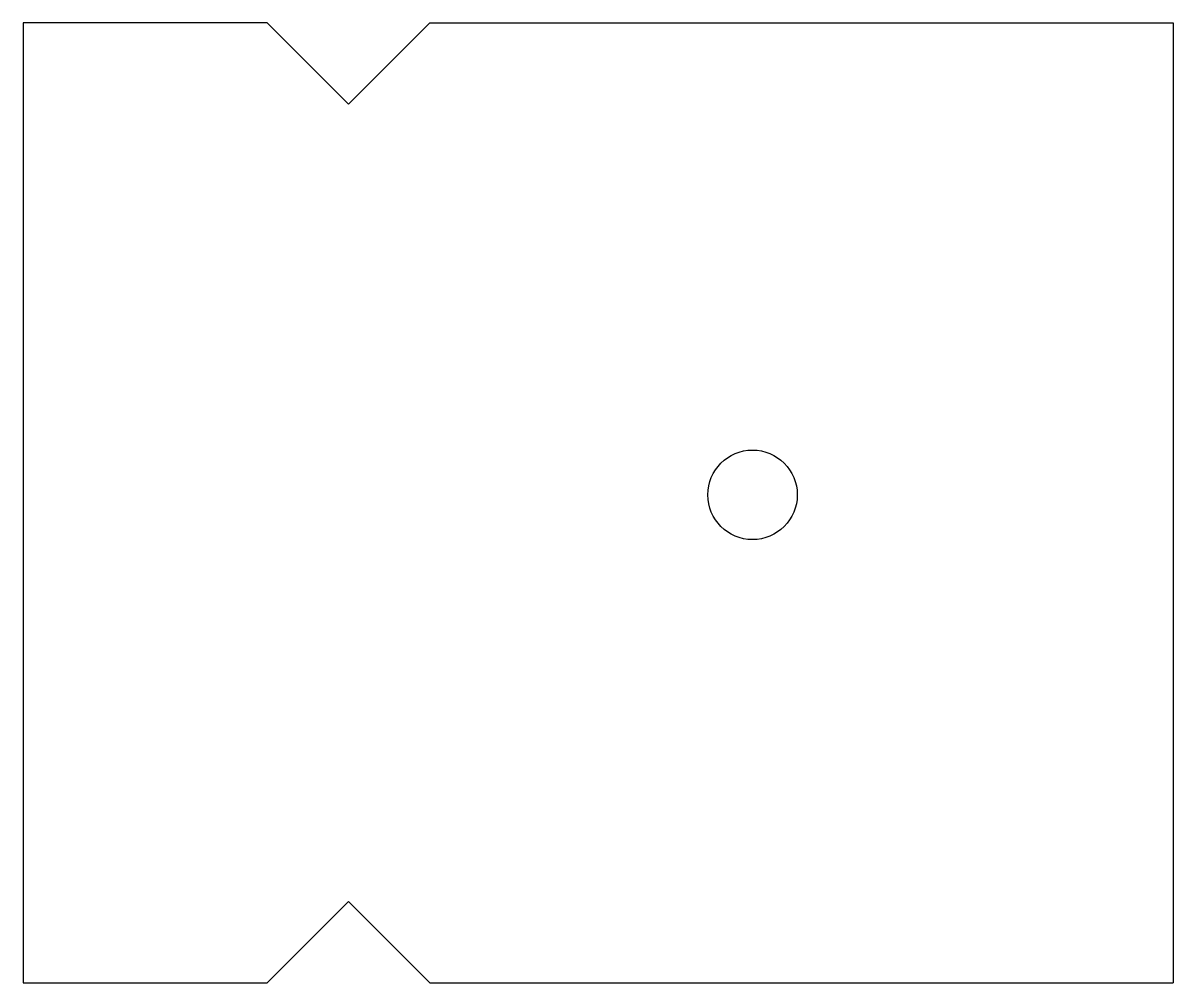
# Model space of a CAD drawing. Extents: x 621 to 762, y 75 to 193.
import ezdxf

# ---------------------------------------------------------------- set-up
doc = ezdxf.new("R2010")
doc.units = 0
doc.header["$MEASUREMENT"] = 0
doc.layers.get('0').update_dxf_attribs({"linetype": 'CONTINUOUS'})

msp = doc.modelspace()

# ---------------------------------------------------------------- linework, layer by layer
for p, q in [((620.69, 193.38), (620.69, 75.38)), ((650.69, 193.38), (620.69, 193.38)), ((660.69, 183.38), (650.69, 193.38)), ((660.69, 183.38), (670.69, 193.38)), ((670.69, 193.38), (762.09, 193.38)), ((762.09, 193.38), (762.09, 75.38)), ((660.69, 85.38), (650.69, 75.38)), ((660.69, 85.38), (670.69, 75.38)), ((620.69, 75.38), (650.69, 75.38)), ((670.69, 75.38), (762.09, 75.38))]:
    msp.add_line(p, q)
msp.add_circle((710.39, 135.38), 5.5)

doc.saveas('drawing.dxf')
